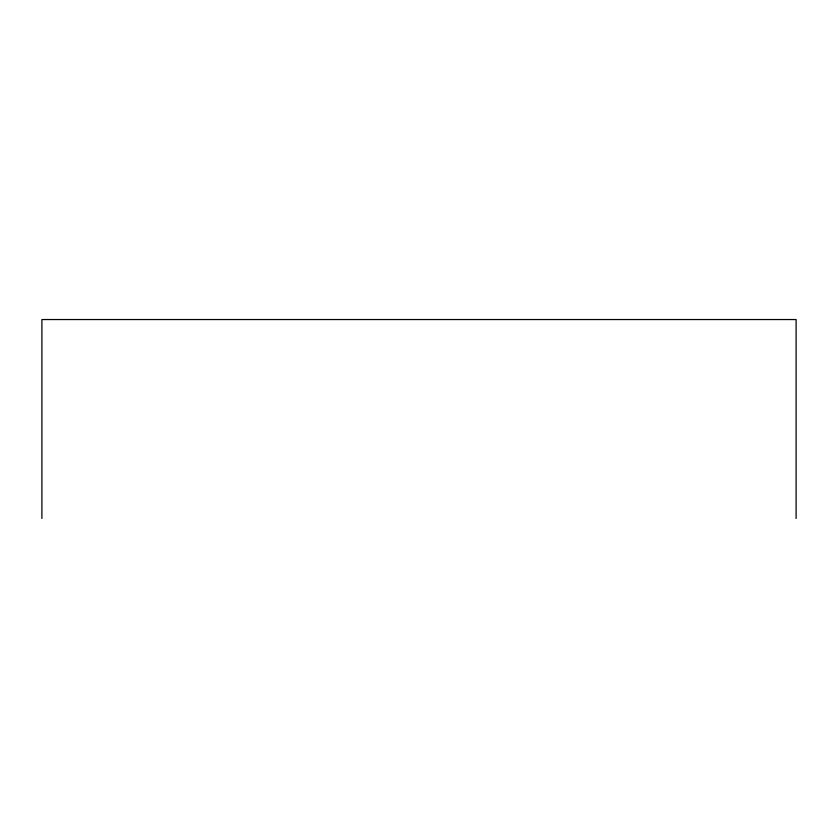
<?xml version="1.0" encoding="UTF-8"?>
<svg xmlns="http://www.w3.org/2000/svg" width="838" height="838" viewBox="0 0 838 838"><rect width="100%" height="100%" fill="white"/><g stroke="black" fill="none" stroke-linecap="round" stroke-linejoin="round"><path stroke-width="1.26" d="M796.1 518.46L796.1 319.54L41.9 319.54L41.9 518.46"/></g></svg>
